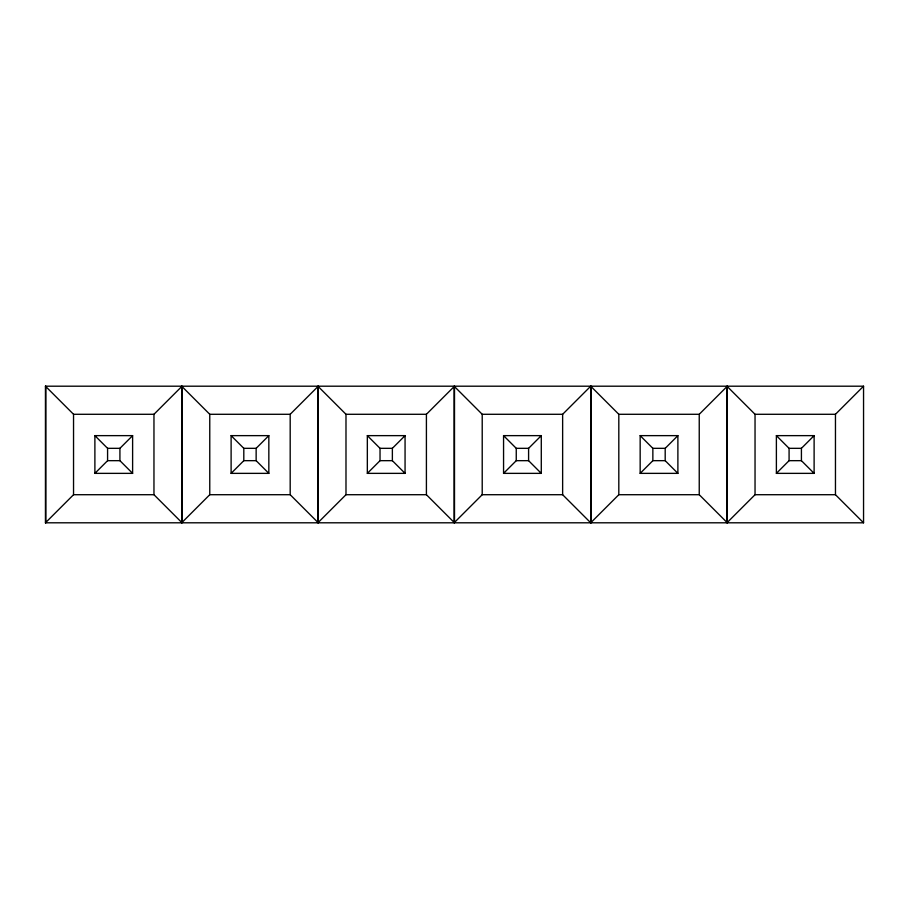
<?xml version="1.0" encoding="UTF-8"?>
<svg xmlns="http://www.w3.org/2000/svg" width="909" height="909" viewBox="0 0 909 909"><rect width="100%" height="100%" fill="white"/><g stroke="black" fill="none" stroke-linecap="round" stroke-linejoin="round"><path stroke-width="1.36" d="M45.45 522.8L863.55 522.8L863.55 386.2L45.45 386.2L45.45 522.8L73.538 494.712L153.962 494.712L182.05 522.8L182.05 386.2L153.962 414.288L153.962 494.712M94.888 473.362L107.58 460.67L107.58 448.33L94.888 435.638L94.888 473.362L132.612 473.362L132.612 435.638L94.888 435.638M132.612 473.362L119.92 460.67L119.92 448.33L132.612 435.638M209.763 494.712L181.675 522.8L181.675 386.2L209.763 414.288L209.763 494.712L290.187 494.712L318.275 522.8L318.275 386.2L290.187 414.288L290.187 494.712M231.113 473.362L243.805 460.67L243.805 448.33L231.113 435.638L231.113 473.362L268.837 473.362L268.837 435.638L231.113 435.638M268.837 473.362L256.145 460.67L256.145 448.33L268.837 435.638M345.988 494.712L317.9 522.8L317.9 386.2L345.988 414.288L345.988 494.712L426.412 494.712L454.5 522.8L454.5 386.2L426.412 414.288L426.412 494.712M367.338 473.362L380.03 460.67L380.03 448.33L367.338 435.638L367.338 473.362L405.062 473.362L405.062 435.638L367.338 435.638M405.062 473.362L392.37 460.67L392.37 448.33L405.062 435.638M482.213 494.712L454.125 522.8L454.125 386.2L482.213 414.288L482.213 494.712L562.637 494.712L590.725 522.8L618.813 494.712L699.237 494.712L727.325 522.8L727.325 386.2L699.237 414.288L618.813 414.288L590.725 386.2L562.637 414.288L482.213 414.288M503.563 473.362L516.255 460.67L516.255 448.33L503.563 435.638L503.563 473.362L541.287 473.362L541.287 435.638L503.563 435.638M541.287 473.362L528.595 460.67L528.595 448.33L541.287 435.638M640.163 473.362L652.855 460.67L652.855 448.33L640.163 435.638L640.163 473.362L677.887 473.362L677.887 435.638L640.163 435.638M677.887 473.362L665.195 460.67L665.195 448.33L677.887 435.638M755.038 494.712L726.95 522.8L726.95 386.2L755.038 414.288L755.038 494.712L835.462 494.712L863.55 522.8M776.388 473.362L789.08 460.67L789.08 448.33L776.388 435.638L776.388 473.362L814.112 473.362L814.112 435.638L776.388 435.638M814.112 473.362L801.42 460.67L801.42 448.33L814.112 435.638M835.462 494.712L835.462 414.288L863.55 386.2M45.45 386.2L73.538 414.288L153.962 414.288M209.763 414.288L290.187 414.288M345.988 414.288L426.412 414.288M755.038 414.288L835.462 414.288M107.58 448.33L119.92 448.33M243.805 448.33L256.145 448.33M380.03 448.33L392.37 448.33M516.255 448.33L528.595 448.33M652.855 448.33L665.195 448.33M789.08 448.33L801.42 448.33M107.58 460.67L119.92 460.67M243.805 460.67L256.145 460.67M380.03 460.67L392.37 460.67M516.255 460.67L528.595 460.67M652.855 460.67L665.195 460.67M789.08 460.67L801.42 460.67M699.237 414.288L699.237 494.712M618.813 414.288L618.813 494.712M591.1 386.2L591.1 522.8M590.725 386.2L590.725 522.8M562.637 414.288L562.637 494.712M73.538 414.288L73.538 494.712M45.825 386.2L45.825 522.8"/></g></svg>
